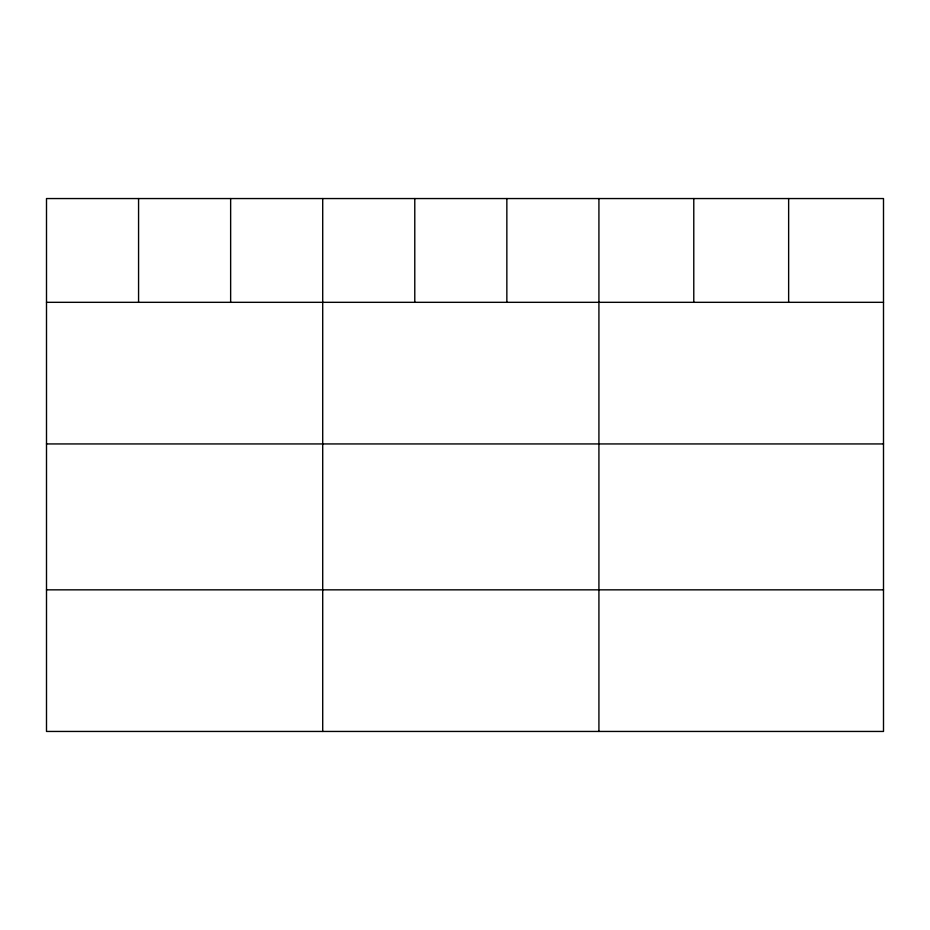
<?xml version="1.0" encoding="UTF-8"?>
<svg xmlns="http://www.w3.org/2000/svg" width="930" height="930" viewBox="0 0 930 930"><rect width="100%" height="100%" fill="white"/><g stroke="black" fill="none" stroke-linecap="round" stroke-linejoin="round"><path stroke-width="1.4" d="M883.5 302.32L883.5 731.445L46.5 731.445L46.5 198.555L883.5 198.555L883.5 302.32L46.5 302.32M46.5 443.936L883.5 443.936M46.5 589.841L883.5 589.841M788.64 198.555L788.64 302.32M693.78 198.555L693.78 302.32M598.92 198.555L598.92 731.445M506.85 198.555L506.85 302.32M414.78 198.555L414.78 302.32M322.71 198.555L322.71 731.445M230.64 198.555L230.64 302.32M138.57 198.555L138.57 302.32"/></g></svg>
